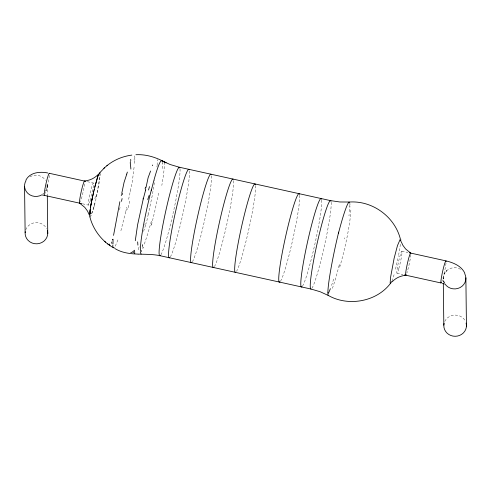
<?xml version="1.0" encoding="UTF-8"?>
<svg xmlns="http://www.w3.org/2000/svg" width="491" height="491" viewBox="0 0 491 491"><rect width="100%" height="100%" fill="white"/><g stroke="black" fill="none" stroke-linecap="round" stroke-linejoin="round"><path stroke-width="0.37" stroke-dasharray="2.46 1.84" d="M47.068 187.341L47.075 184.278A11.324 10.612 -0.7 0 1 45.737 191.024M349.948 205.121L349.948 204.673A47.817 3.781 -77 0 0 349.838 203.084M349.359 211.725L349.991 206.189M134.411 163.393L134.994 159.084M134.08 167.284L132.294 181.75L128.243 201.107M400.423 244.285L398.704 254.676M349.101 214.555L348.972 215.88M157.151 165.215L157.218 159.593M162.423 168.56L162.503 163.755M157.095 165.614L156.924 166.922M154.358 182.775L152.155 196.099L148.46 213.37M154.64 180.983L154.708 180.535M148.3 214.15L146.502 222.441M96.426 196.56L99.575 180.749L100.121 174.342L96.58 196.578L93.382 209.319L90.847 215.917M398.508 255.645L398.575 255.32M398.299 256.627L398.367 256.302M395.513 269.185L397.87 258.622M126.629 208.319L126.893 207.159M94.972 202.93L94.622 204.366M339.502 264.471L339.232 265.57M151.566 223.865L151.21 225.271M94.536 204.71L94.358 205.391M94.272 205.729L93.916 207.055M126.383 209.313L125.825 211.283M394.083 274.708L392.499 279.778M93.824 207.374L90.835 216.003M120.903 230.715L125.708 211.676M145.649 224.946L143.599 231.371M146.128 223.466L146.435 222.626M139.229 246.789L139.039 247.304M117.908 239.915L115.047 246.734M45.516 191.275L46.222 190.103M42.625 194.092L43.791 193.319M87.343 181.682L93.321 183.008M401.834 251.14L407.806 252.46M82.519 203.802L88.49 205.121M397.004 273.254L402.982 274.573M444.527 283.037L443.348 279.821L443.25 277.789L443.293 282.613M134.933 157.838L134.54 155.886M47.075 184.278L47.173 186.353M47.173 185.34L47.289 195.166M29.92 176.815A11.324 10.612 -0.7 0 1 45.503 180.258M49.358 175.483A11.324 0.957 -77.5 0 1 45.442 193.288M25.704 229.856A11.324 10.612 -0.7 0 1 35.726 222.619A11.324 10.612 -0.7 0 1 46.645 228.585M134.424 158.151A18.603 6.291 -31.5 0 1 134.018 159.489M134.35 160.348A49.511 2.234 -88.8 0 1 134.411 159.839M130.68 190.987A48.94 1.037 -86.9 0 1 130.649 191.607M129.759 201.095A47.253 6.69 -77.7 0 1 128.01 208.841M127.31 208.565A25.096 19.106 -85.9 0 1 127.052 209.596M120.08 207.435A46.013 1.547 -75.9 0 1 119.473 209.798M148.061 214.131A12.84 11.361 -62.5 0 1 148.208 213.333M144.863 224.982A23.678 16.694 -51.1 0 1 145.324 223.436M138.413 254.369A49.137 6.033 -80 0 1 137.903 254.657M138.56 249.858A49.008 7.457 -84 0 1 138.002 246.022M162.312 162.116A47.817 4.198 -78.1 0 1 162.435 163.951M151.381 221.171A47.731 2.989 -75.3 0 1 144.115 244.751M158.587 193.135A47.744 3.468 -77.4 0 1 151.547 224.534M164.043 162.19A47.559 4.628 -76.8 0 1 161.815 185.438M211.486 175.821A45.295 3.818 -77.5 0 1 204.704 219.741A45.295 3.818 -77.5 0 1 192.447 261.623M233.52 180.688A45.295 3.818 -77.5 0 1 226.738 224.608A45.295 3.818 -77.5 0 1 214.481 266.49M189.446 170.954A45.295 3.818 -77.5 0 1 182.664 214.874A45.295 3.818 -77.5 0 1 170.408 256.756M179.988 168.867A45.295 3.818 -77.5 0 1 173.206 212.787A45.295 3.818 -77.5 0 1 160.95 254.669M299.633 195.289A45.295 3.818 -77.5 0 1 292.851 239.209A45.295 3.818 -77.5 0 1 280.594 281.091M321.666 200.156A45.295 3.818 -77.5 0 1 314.884 244.076A45.295 3.818 -77.5 0 1 302.628 285.958M331.124 202.243A45.295 3.818 -77.5 0 1 324.348 246.163A45.295 3.818 -77.5 0 1 312.086 288.045M255.559 185.555A45.295 3.818 -77.5 0 1 248.777 229.475A45.295 3.818 -77.5 0 1 236.521 271.357M392.775 281.269A18.83 1.062 -77.6 0 1 392.763 280.152M401.043 240.093A18.597 1.596 -79 0 1 401.239 239.835M410.814 254.7A11.324 0.957 -77.5 0 1 406.843 273.1M349.408 205.398A20.904 6.948 -32.8 0 1 349.107 206.601M339.115 265.422A47.744 4.523 -77.9 0 1 332.382 288.327M333.647 279.066A47.559 3.891 -76.5 0 1 331.173 286.517M344.627 237.859A48.787 0.902 -83.7 0 1 344.51 238.951M350.862 210.019A47.731 6.009 -76.6 0 1 339.698 267.208M84.538 183.972A11.324 0.957 -77.5 0 1 80.481 201.691M95.383 196.332A18.83 1.976 -78.6 0 1 94.505 200.445M444.355 282.933A11.324 10.612 -0.7 0 1 447.221 270.24A11.324 10.612 -0.7 0 1 461.043 269.602M446.018 263.084A11.324 0.957 -77.5 0 1 441.882 281.509M444.778 321.402A11.324 10.612 -0.7 0 1 454.948 315.062A11.324 10.612 -0.7 0 1 465.339 321.053M444.686 273.131L444.202 274.033L446.761 270.553L444.686 273.131M90.319 200.396A11.324 0.957 -77.5 0 0 93.407 183.045A11.324 0.957 -77.5 0 0 88.994 198.751A11.324 0.957 -77.5 0 0 90.319 200.396M398.833 268.528A11.324 0.957 -77.5 0 0 401.92 251.177A11.324 0.957 -77.5 0 0 397.507 266.883A11.324 0.957 -77.5 0 0 398.833 268.528"/><path stroke-width="0.74" d="M89.724 214.573L89.822 216.74L90.375 216.789M89.712 214.868L89.785 213.646M89.724 214.518L89.749 214.186M89.773 213.812L89.804 213.413M89.792 213.591L89.865 212.763M89.81 213.364L89.835 213.051M89.841 213.008L89.988 211.572M113.04 239.234L113.01 243.659M89.963 211.811L90 211.425M89.994 211.517L90.117 210.492M90.086 210.749L90.135 210.332M135.283 240.719L137.584 224.915L143.243 199.039M90.123 210.43L90.221 209.669M90.148 210.265L90.197 209.841M145.612 190.042L145.741 189.066M90.234 209.602L90.289 209.166M145.594 190.164L143.446 198.272M90.258 209.43L90.313 208.994M90.381 208.565L90.43 208.209M90.497 207.754L90.553 207.386M113.55 235.379L119.884 201.672M90.602 207.104L90.669 206.643M90.626 206.92L90.718 206.361M90.731 206.275L90.792 205.901M90.81 205.797L90.878 205.416M90.884 205.33L90.952 204.95M90.945 205.029L91.044 204.44M91.019 204.563L91.081 204.244M91.056 204.366L91.123 203.98M91.117 204.047L91.185 203.667M91.16 203.783L91.222 203.47M91.197 203.587L91.265 203.2M91.258 203.274L91.326 202.887M91.301 203.004L91.375 202.617M91.363 202.691L91.443 202.298M91.412 202.421L91.553 201.703M91.529 201.832L91.602 201.439M91.59 201.506L91.67 201.107M91.639 201.242L91.749 200.709M91.719 200.844L91.799 200.445M91.786 200.518L91.866 200.125M91.842 200.248L91.946 199.733M91.921 199.855L92.026 199.334M92.038 199.266L92.112 198.941M92.001 199.463L92.069 199.137M121.743 193.46L124.033 182.499L126.752 174.127M92.081 199.07L92.191 198.542M92.161 198.677L92.277 198.149M92.247 198.278L92.363 197.75M92.376 197.683L92.443 197.357M92.333 197.885L92.4 197.554M92.412 197.486L92.541 196.897M92.529 196.971L92.658 196.388M92.627 196.51L92.744 195.995M92.799 195.731L92.873 195.412M92.713 196.118L92.83 195.608M146.042 187.445L148.104 177.748L150.584 171.015M92.842 195.535L93.002 194.823M92.971 194.952L93.13 194.246M93.1 194.368L93.259 193.669M93.321 193.405L93.437 192.902M93.235 193.785L93.345 193.282M93.407 193.024L93.566 192.325M93.536 192.447L93.744 191.564M121.252 195.621L121.523 194.461M93.713 191.686L93.916 190.821M93.891 190.931L94.106 190.011M94.088 190.078L94.278 189.274M94.266 189.342L95.469 184.61M338.391 233.348L338.686 232.133M151.228 190.735L151.529 189.526M94.812 187.071L95.776 183.524M95.604 184.107L97.734 176.901M95.739 183.603C97.089 180.4 97.261 174.667 100.023 173.053M126.776 174.041L127.347 172.083M130.183 162.846L130.624 161.496M98.01 176.109L99.243 173.348L99.998 173.078M152.357 165.706L152.609 165.019M112.942 244.88C112.488 245.801 112.875 248.378 114.286 247.703M391.744 281.625C378.451 301.296 349.334 307.102 328.81 295.735M327.835 292.538L327.988 295.06M25.9 180.136C29.933 172.267 40.029 171.377 47.768 172.967M99.342 173.2L104.62 167.677M390.756 283.332L390.339 283.473L390.167 282.804L390.541 277.464L394.126 258.254L397.495 245.543L400.226 239.234L400.631 240.707M98.194 174.489C94.419 178.307 90.332 180.252 84.501 181.056M392.131 281.773C395.906 277.955 399.993 276.003 405.824 275.199M106.854 165.768C113.918 159.906 122.732 156.304 131.809 155.101M103.896 168.309L107.517 165.197M349.23 202.034L339.803 201.979L330.382 200.586L179.24 167.204L170.107 164.503L161.92 160.753L166.062 162.834C156.917 157.611 146.557 154.131 135.915 154.726M350.003 202.004C372.724 200.672 394.733 216.856 400.337 238.89M42.398 195.05L43.736 195.252M49.247 173.274L85.845 181.357M409.304 252.785L445.908 260.868C453.267 262.593 461.43 265.901 464.811 273.192M44.417 195.387L81.77 203.636M404.48 274.905L441.078 282.988M328.497 295.576L320.218 291.758L311.085 289.052L159.943 255.676C144.968 252.491 128.519 256.946 114.722 248.452M442.44 283.338L444.367 284.007M113.47 247.789C101.889 241.21 93.229 229.862 89.884 216.979M410.734 253.123L405.566 248.925L402.872 245.285L401.086 241.48M79.591 203.133L84.759 207.337L87.453 210.97L89.239 214.782M104.847 241.554L105.59 242.161M107.719 243.898L108.401 244.457M141.083 254.08L140.358 252.061M134.743 253.552L134.638 250.981M140.377 251.14L140.365 250.662A47.817 4.499 -77.3 0 1 151.222 190.508M465.873 277.808L466.45 326.19M443.305 283.375L443.827 325.159M47.302 195.921L47.75 233.722M24.55 186.347L25.133 232.697M41.803 194.872A11.324 10.612 -0.7 0 1 28.018 193.515A11.324 10.612 -0.7 0 1 25.986 180.663M47.431 230.623A11.324 10.612 -0.7 0 1 37.015 243.806A11.324 10.612 -0.7 0 1 25.231 231.715M44.669 195.136A11.324 0.957 -77.5 0 1 45.816 184.506A11.324 0.957 -77.5 0 1 49.395 173.452M111.604 242.038A18.603 4.155 58.5 0 1 111.923 243.53M112.654 239.878A49.511 10.354 -66.1 0 1 112.703 239.295M109.953 245.764A48.94 9.139 -68.1 0 1 109.475 244.033M121.473 201.359A47.253 1.27 -77.4 0 1 122.099 198.56M122.609 193.46A25.096 16.129 -70.5 0 1 122.382 194.516M130.692 159.366A46.013 6.199 -79.2 0 1 130.766 160.71M130.268 163.313A47.142 7.733 -85.9 0 1 130.882 169.039M133.65 252.589A44.675 10.471 -57.6 0 1 133.098 252.349M134.46 250.226A48.701 8.261 -68.6 0 1 130.79 252.607M143.071 198.99A13.067 12.367 80.4 0 1 143.286 198.211M145.121 188.826A23.151 18.744 69.5 0 1 145.471 187.169M148.534 190.017A49.008 2.486 -75.6 0 1 149.485 186.598M147.73 199.555A48.971 1.172 -71.8 0 1 149.086 195.492M137.91 245.126A49.008 7.457 -84 0 1 137.664 241.86M141.064 251.699A20.904 5.659 -32.1 0 1 141.525 250.606M151.529 189.538A47.817 4.198 -78.1 0 1 162.165 161.386M142.427 246.482A48.787 3.204 -84.7 0 1 142.421 244.684M143.188 247.304A47.731 2.989 -75.3 0 1 142.856 248.188M191.889 262.36A45.295 3.818 -77.5 0 1 197.051 218.974A45.295 3.818 -77.5 0 1 211.087 174.323M213.929 267.227A45.295 3.818 -77.5 0 1 219.09 223.841A45.295 3.818 -77.5 0 1 233.121 179.19M169.855 257.493A45.295 3.818 -77.5 0 1 175.017 214.107A45.295 3.818 -77.5 0 1 189.047 169.456M160.397 255.4A45.295 3.818 -77.5 0 1 166.019 209.903A45.295 3.818 -77.5 0 1 179.835 167.934M280.036 281.822A45.295 3.818 -77.5 0 1 285.664 236.324A45.295 3.818 -77.5 0 1 299.479 194.356M302.075 286.689A45.295 3.818 -77.5 0 1 307.704 241.191A45.295 3.818 -77.5 0 1 321.519 199.223M311.085 289.052A45.295 3.818 -77.5 0 1 317.659 241.063A45.295 3.818 -77.5 0 1 330.977 201.31M235.514 272.364A45.295 3.818 -77.5 0 1 242.088 224.375A45.295 3.818 -77.5 0 1 255.406 184.622M406.235 274.653A11.324 0.957 -77.5 0 1 407.205 264.379A11.324 0.957 -77.5 0 1 410.832 253.497M400.582 241.02A18.597 1.596 -79 0 1 400.822 240.486M338.686 232.384A47.817 3.781 -77 0 1 349.696 202.495M327.896 292.28A47.817 3.609 -77.8 0 1 338.391 233.342M330.375 288.659A47.559 3.891 -76.5 0 1 328.369 293.293M79.794 203.108A11.324 0.957 -77.5 0 1 81.303 191.257A11.324 0.957 -77.5 0 1 84.685 181.455M90.675 211.609A18.597 1.258 -78.6 0 1 89.908 214.205M464.762 273.69A11.324 10.612 -0.7 0 1 459.993 287.616A11.324 10.612 -0.7 0 1 444.92 283.896M466.125 323.09A11.324 10.612 -0.7 0 1 455.2 336.286A11.324 10.612 -0.7 0 1 444.122 323.244M441.495 282.435A11.324 0.957 -77.5 0 1 442.575 271.664A11.324 0.957 -77.5 0 1 446.104 261.599"/></g></svg>
